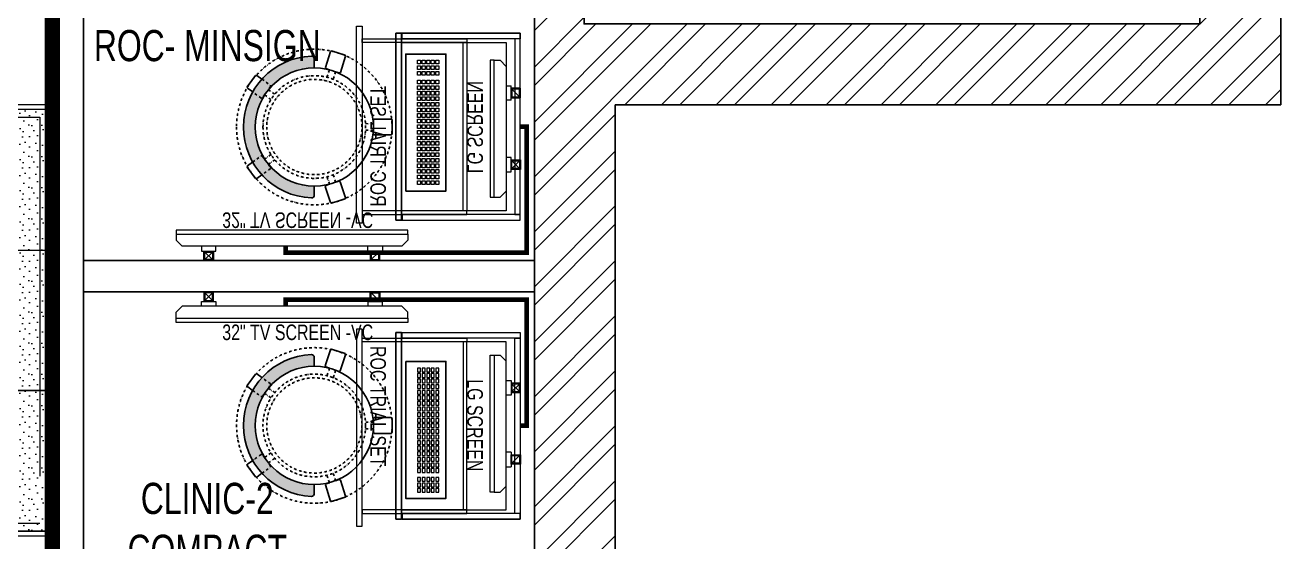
# Model space of a CAD drawing. Header units: feet. Extents: x 2549014 to 2559749, y -5462536 to -5450416.
# Drawn here: x 2555712 to 2559749, y -5459896 to -5458236 of the extents above; entities that cross this region are included whole.
import ezdxf

# ---------------------------------------------------------------- set-up
doc = ezdxf.new("R2010")
doc.units = ezdxf.units.FT
doc.header["$LTSCALE"] = 33
doc.header["$MEASUREMENT"] = 0
for name, pattern in [('ACAD_ISO03W100', [30, 12, -18]), ('DASHDOT2', [0.5, 0.25, -0.125, 0, -0.125]), ('HIDDEN', [9.524999999999995, 6.349999999999997, -3.174999999999998]), ('HIDDEN2', [4.7624999999999975, 3.174999999999998, -1.587499999999999])]:
    doc.linetypes.add(name, pattern=pattern)
doc.layers.add('A-WALL', color=1, linetype='Continuous')
for name, color, linetype, lineweight in [('Floor-Unit', 1, 'Continuous', 13), ('HATCH', 9, 'Continuous', 9), ('LENS-DIM', 252, 'Continuous', 5), ('LENS-FURNITURE', 13, 'Continuous', 9), ('LENS-HATCH', 251, 'Continuous', 5), ('LENS-PARTITION', 21, 'Continuous', 25), ('LENS-TEXT', 31, 'Continuous', 5), ('LENS_PARTITION', 21, 'Continuous', 25), ('LK-EQPMT', 3, 'Continuous', 18), ('LK-FF&E FLOOR', 1, 'Continuous', 9), ('LK-FLUTTED FINISH', 20, 'Continuous', 30), ('LN-ELEVATION-1', 81, 'Continuous', 25), ('LN-ELEVATION-2', 103, 'Continuous', 20), ('LN-ELEVATION-5', 167, 'Continuous', 5), ('LN-HATCH', 251, 'Continuous', 0), ('TV', 92, 'Continuous', 18)]:
    doc.layers.add(name, color=color, linetype=linetype, lineweight=lineweight)
doc.styles.add('LK TXT', font='GILC____.TTF', dxfattribs={"height": 100})
doc.styles.get("Standard").update_dxf_attribs({"font": 'GILC____.TTF'})

# ---------------------------------------------------------------- blocks, each defined once
blk = doc.blocks.new('CLINIC SCREEN')
at = {"layer": 'TV'}
for p, q in [((-103.1090284836336, 42.85441964946222), (-127.4114311772946, 18.55201695591665)), ((-127.4114311772946, 42.85441964946222), (-103.1090284836336, 18.55201695591665)), ((102.7052824410566, 42.85441964946222), (127.007685134602, 18.55201695591665))]:
    blk.add_line(p, q, dxfattribs=at)
at = {"layer": 'TV', "ltscale": 12}
for p, q in [((-220.0000000000082, -19.41163062257681), (-200.5883693773149, 0)), ((200.5883693773149, 0), (-200.5883693773149, 0)), ((-138.5315413423604, 0), (-138.5315413423604, 15.514207008644)), ((-138.5315413423604, 15.514207008644), (-91.98892031613741, 15.514207008644)), ((-91.98892031613741, 15.514207008644), (-91.98892031613741, 0)), ((91.98892031610741, 15.514207008644), (91.98892031610741, 0)), ((91.98892031610741, 15.514207008644), (138.5315413423595, 15.514207008644)), ((138.5315413423595, 0), (138.5315413423595, 15.514207008644)), ((219.9999999999918, -19.41163062257681), (200.5883693773149, 0)), ((-220.0000000000082, -38.82326124538668), (-220.0000000000082, -19.41163062257681)), ((219.9999999999918, -38.82326124538668), (219.9999999999918, -19.41163062257681))]:
    blk.add_line(p, q, dxfattribs=at)
at = {"layer": 'TV'}
for points in [[(-130.4492315140169, 15.51421661919448), (-100.0712281470269, 15.51421661919448), (-100.0712281470269, 45.89221998606814), (-130.4492315140169, 45.89221998606814)], [(-127.4114311772946, 18.55201695591665), (-103.1090284836336, 18.55201695591665), (-103.1090284836336, 42.85441964946222), (-127.4114311772946, 42.85441964946222)], [(130.0454854713243, 15.51421661919448), (99.66748210433435, 15.51421661919448), (99.66748210433435, 45.89221998606814), (130.0454854713243, 45.89221998606814)], [(127.007685134602, 18.55201695591665), (102.7052824410566, 18.55201695591665), (102.7052824410566, 42.85441964946222), (127.007685134602, 42.85441964946222)]]:
    blk.add_lwpolyline(points, close=True, dxfattribs=at)
at = {"layer": 'TV', "ltscale": 12}
blk.add_lwpolyline([(-220.0000000000082, -51.71278328332107), (-220.0000000000082, -38.82326124538668), (219.9999999999918, -38.82326124538668), (219.9999999999918, -51.71278328332107)], close=True, dxfattribs=at)
at = {"layer": 'Floor-Unit', "color": 0, "ltscale": 2, "insert": (5.199680584678389, -100.4085774972336), "char_height": 50, "attachment_point": 5}
blk.add_mtext_dynamic_manual_height_columns('LG SCREEN', width=466.4796511627907, gutter_width=12.5, heights=[0], dxfattribs=at)
blk = doc.blocks.new('TRIAL SET ROC')
at = {"layer": 'LENS-DIM', "ltscale": 0.5}
for points in [[(-400.3652351796627, -364.3162249757442), (-430.3652351796626, -364.3162249757442)], [(169.6347648203373, -364.3162249757442), (139.6347648203373, -364.3162249757442)]]:
    blk.add_lwpolyline(points, dxfattribs=at)
at = {"layer": 'LENS-FURNITURE'}
blk.add_lwpolyline([(-430.3652351796626, 18), (169.6347648203373, 18), (169.6347648203373, -382.3162249757443), (-430.3652351796626, -382.3162249757443)], close=True, dxfattribs=at)
at = {"layer": 'LENS-FURNITURE', "color": 146}
for points in [[(-412.3652351796627, -153.6065521437457), (-400.3652351796627, -153.6065521437457), (-400.3652351796628, -490.6065521437458), (-412.3652351796627, -490.6065521437458)], [(139.6347648203373, -153.6065521437458), (-400.3652351796627, -153.6065521437457), (-400.3652351796627, -165.6065521437457), (139.6347648203373, -165.6065521437458)], [(151.6347648203373, -153.6065521437458), (139.6347648203373, -153.6065521437458), (139.6347648203372, -490.6065521437458), (151.6347648203373, -490.6065521437458)], [(192.1347648203373, -490.6065521437458), (-440.8652351796627, -490.6065521437458), (-440.8652351796627, -508.6065521437458), (192.1347648203373, -508.6065521437458)]]:
    blk.add_lwpolyline(points, close=True, dxfattribs=at)
at = {"layer": 'LN-ELEVATION-2'}
for points in [[(-430.3652351796626, 18), (-412.3652351796627, 18), (-412.3652351796627, -362.3162249757442), (-430.3652351796626, -362.3162249757442)], [(-412.3652351796627, 18), (151.6347648203373, 18), (151.6347648203373, 0), (-412.3652351796627, 0)], [(169.6347648203373, 18), (151.6347648203373, 18), (151.6347648203373, -362.3162249757442), (169.6347648203373, -362.3162249757442)], [(169.6347648203373, -364.3162249757442), (-430.3652351796626, -364.3162249757442), (-430.3652351796626, -382.3162249757443), (169.6347648203373, -382.3162249757443)], [(169.6347648203373, -382.3162249757443), (-430.3652351796626, -382.3162249757443), (-430.3652351796626, -364.3162249757442), (169.6347648203373, -364.3162249757442)]]:
    blk.add_lwpolyline(points, close=True, dxfattribs=at)
at = {"layer": 'LN-ELEVATION-2', "linetype": 'HIDDEN', "ltscale": 100}
blk.add_lwpolyline([(-400.3652351796627, -364.3162249757442), (139.6347648203373, -364.3162249757442), (139.6347648203373, -27.35909500904381), (-400.3652351796627, -27.35909500904381)], close=True, dxfattribs=at)
at = {"insert": (-386.8645105547048, -414.1468168679739), "char_height": 50, "attachment_point": 1}
blk.add_mtext_dynamic_manual_height_columns('ROC TRIAL SET', width=625.228464345434, gutter_width=500, heights=[0], dxfattribs=at)
blk = doc.blocks.new('*U25')
at = {"layer": 'LK-EQPMT', "ltscale": 12}
blk.add_lwpolyline([(5.986879315214991, 4.914598100478997), (-5.986879315214991, 4.914598100478997), (-5.986879315214991, -4.914598100478997), (5.986879315214991, -4.914598100478997)], close=True, dxfattribs=at)
blk = doc.blocks.new('*U26')
at = {"color": 0, "linetype": 'ByBlock', "lineweight": -2}
for p in [(0, 0), (17.96063794564497, 0), (35.92127589128995, 0), (53.88191383693492, 0), (71.8425517825799, 0), (89.80318972822487, 0), (107.7638276738698, 0), (125.7244656195148, 0), (143.6851035651598, 0), (161.6457415108048, 0), (179.6063794564497, 0), (197.5670174020947, 0), (215.5276553477397, 0), (233.4882932933847, 0), (251.4489312390296, 0), (269.4095691846746, 0), (287.3702071303196, 0), (305.3308450759646, 0), (323.2914830216096, 0), (-9e-16, -14.74379430143699), (-1.8e-15, -29.48758860287398), (-2.7e-15, -44.23138290431096), (17.96063794564497, -14.74379430143699), (17.96063794564497, -29.48758860287398), (17.96063794564497, -44.23138290431096), (35.92127589128995, -14.74379430143699), (35.92127589128995, -29.48758860287398), (35.92127589128995, -44.23138290431096), (53.88191383693492, -14.74379430143699), (53.88191383693492, -29.48758860287398), (53.88191383693492, -44.23138290431096), (71.8425517825799, -14.74379430143699), (71.8425517825799, -29.48758860287398), (71.8425517825799, -44.23138290431096), (89.80318972822487, -14.74379430143699), (89.80318972822487, -29.48758860287398), (89.80318972822487, -44.23138290431096), (107.7638276738698, -14.74379430143699), (107.7638276738698, -29.48758860287398), (107.7638276738698, -44.23138290431096), (125.7244656195148, -14.74379430143699), (125.7244656195148, -29.48758860287398), (125.7244656195148, -44.23138290431096), (143.6851035651598, -14.74379430143699), (143.6851035651598, -29.48758860287398), (143.6851035651598, -44.23138290431096), (161.6457415108048, -14.74379430143699), (161.6457415108048, -29.48758860287398), (161.6457415108048, -44.23138290431096), (179.6063794564497, -14.74379430143699), (179.6063794564497, -29.48758860287398), (179.6063794564497, -44.23138290431096), (197.5670174020947, -14.74379430143699), (197.5670174020947, -29.48758860287398), (197.5670174020947, -44.23138290431096), (215.5276553477397, -14.74379430143699), (215.5276553477397, -29.48758860287398), (215.5276553477397, -44.23138290431096), (233.4882932933847, -14.74379430143699), (233.4882932933847, -29.48758860287398), (233.4882932933847, -44.23138290431096), (251.4489312390296, -14.74379430143699), (251.4489312390296, -29.48758860287398), (251.4489312390296, -44.23138290431096), (269.4095691846746, -14.74379430143699), (269.4095691846746, -29.48758860287398), (269.4095691846746, -44.23138290431096), (287.3702071303196, -14.74379430143699), (287.3702071303196, -29.48758860287398), (287.3702071303196, -44.23138290431096), (305.3308450759646, -14.74379430143699), (305.3308450759646, -29.48758860287398), (305.3308450759646, -44.23138290431096), (323.2914830216096, -14.74379430143699), (323.2914830216096, -29.48758860287398), (323.2914830216096, -44.23138290431096), (-3.6e-15, -58.97517720574795), (17.96063794564497, -58.97517720574795), (35.92127589128994, -58.97517720574795), (53.88191383693492, -58.97517720574795), (71.8425517825799, -58.97517720574795), (89.80318972822487, -58.97517720574795), (107.7638276738698, -58.97517720574795), (125.7244656195148, -58.97517720574795), (143.6851035651598, -58.97517720574795), (161.6457415108048, -58.97517720574795), (179.6063794564497, -58.97517720574795), (197.5670174020947, -58.97517720574795), (215.5276553477397, -58.97517720574795), (233.4882932933847, -58.97517720574795), (251.4489312390296, -58.97517720574795), (269.4095691846746, -58.97517720574795), (287.3702071303196, -58.97517720574795), (305.3308450759646, -58.97517720574795), (323.2914830216096, -58.97517720574795)]:
    blk.add_blockref('*U25', p, dxfattribs=at)
blk = doc.blocks.new('*U23')
at = {"layer": 'LK-EQPMT', "ltscale": 12}
blk.add_lwpolyline([(5.986879315214991, 4.914598100478997), (-5.986879315214991, 4.914598100478997), (-5.986879315214991, -4.914598100478997), (5.986879315214991, -4.914598100478997)], close=True, dxfattribs=at)
blk = doc.blocks.new('*U24')
at = {"color": 0, "linetype": 'ByBlock', "lineweight": -2}
for p in [(0, 0), (17.96063794564497, 0), (35.92127589128995, 0), (-9e-16, -14.74379430143699), (-1.8e-15, -29.48758860287398), (-2.7e-15, -44.23138290431096), (17.96063794564497, -14.74379430143699), (17.96063794564497, -29.48758860287398), (17.96063794564497, -44.23138290431096), (35.92127589128995, -14.74379430143699), (35.92127589128995, -29.48758860287398), (35.92127589128995, -44.23138290431096), (-3.6e-15, -58.97517720574795), (17.96063794564497, -58.97517720574795), (35.92127589128994, -58.97517720574795)]:
    blk.add_blockref('*U23', p, dxfattribs=at)
blk = doc.blocks.new('*U17')
at = {"ltscale": 12}
blk.add_lwpolyline([(8.040144996717572, 2.91038e-11), (8.040144996717572, 129.0940371821052), (448.0401449967176, 129.0940371821052), (448.0401449967176, 2.91038e-11)], close=True, dxfattribs=at)
for name, p in [('*U26', (35.16895717114949, 101.6202952143818)), ('*U24', (386.6121428576974, 101.6202952143818))]:
    blk.add_blockref(name, p)
blk = doc.blocks.new('32INCH VC FOR CLINIC')
at = {"layer": 'LK-EQPMT', "ltscale": 12}
for p, q in [((81.46845865808427, 109.7127832833503), (81.46845865808427, 125.2269902919943)), ((81.46845865808427, 125.2269902919943), (128.0110796838999, 125.2269902919943)), ((128.0110796838999, 125.2269902919943), (128.0110796838999, 109.7127832833503)), ((616.9889203161001, 125.2269902919943), (616.9889203161001, 109.7127832833503)), ((616.9889203161001, 125.2269902919943), (663.5315413419156, 125.2269902919943)), ((663.5315413419156, 109.7127832833503), (663.5315413419156, 125.2269902919943)), ((0, 90.30115266077335), (19.41163062304258, 109.7127832833503)), ((0, 70.88952203796362), (0, 90.30115266077335)), ((725.5883693769574, 109.7127832833503), (19.41163062304258, 109.7127832833503)), ((745, 90.30115266077335), (725.5883693769574, 109.7127832833503)), ((745, 70.88952203796362), (745, 90.30115266077335))]:
    blk.add_line(p, q, dxfattribs=at)
at = {"layer": 'LK-EQPMT'}
for p, q in [((116.8909715171903, 152.5672029328125), (92.58856882341206, 128.264800239267)), ((92.58856882341206, 152.5672029328125), (116.8909715171903, 128.264800239267)), ((627.7052824404091, 152.5672029328125), (652.0076851341872, 128.264800239267))]:
    blk.add_line(p, q, dxfattribs=at)
for points in [[(89.55076848529278, 125.2269999025447), (119.9287718534469, 125.2269999025447), (119.9287718534469, 155.6050032694184), (89.55076848529278, 155.6050032694184)], [(92.58856882341206, 128.264800239267), (116.8909715171903, 128.264800239267), (116.8909715171903, 152.5672029328125), (92.58856882341206, 152.5672029328125)], [(655.0454854704439, 125.2269999025447), (624.6674821041522, 125.2269999025447), (624.6674821041522, 155.6050032694184), (655.0454854704439, 155.6050032694184)], [(652.0076851341872, 128.264800239267), (627.7052824404091, 128.264800239267), (627.7052824404091, 152.5672029328125), (652.0076851341872, 152.5672029328125)]]:
    blk.add_lwpolyline(points, close=True, dxfattribs=at)
at = {"layer": 'LK-EQPMT', "ltscale": 12}
blk.add_lwpolyline([(0, 58.0000000000291), (0, 70.88952203796362), (745, 70.88952203796362), (745, 58.0000000000291)], close=True, dxfattribs=at)
at = {"layer": 'LENS-TEXT', "color": 0, "ltscale": 2, "insert": (391.1996805854142, 25.6359011628374), "char_height": 50, "attachment_point": 5}
blk.add_mtext_dynamic_manual_height_columns('32" TV SCREEN -VC', width=466.4796511627907, gutter_width=12.5, heights=[0], dxfattribs=at)
blk = doc.blocks.new('DR STOOL')
at = {"layer": 'HATCH'}
h = blk.add_hatch(dxfattribs=at)
h.set_pattern_fill('ANSI36', color=250, angle=-90.00000000000001)
h.set_pattern_definition([(315, (-227.8099174643867, 917.3997257252777), (6.173926083235043, -1.683798022700468), [7.9375, -1.587499999999999, 0, -1.587499999999999])])
edge = h.paths.add_edge_path()
edge.add_line((-190.0000000041909, 4.511094e-10), (-218.6899174675346, 4.511094e-10))
edge.add_arc((-218.6899174670689, 9.120000000388245), 9.119999999940092, 177.6119845363388, 269.9999999996136, ccw=False)
edge.add_arc((-1.8626451e-09, 3.565219e-10), 228.000000002257, 2.3880154632688004, 177.6119845367313, ccw=False)
edge.add_arc((218.6899174633436, 9.120000000497384), 9.120000000051716, -90.00000000034493, 2.3880154629299, ccw=False)
edge.add_line((218.6899174633436, 4.511094e-10), (190, 4.511094e-10))
edge.add_arc((-1.8626451e-09, 4.511094e-10), 190.000000001979, -1.27e-14, 180)
at = {"layer": 'LN-ELEVATION-1', "color": 1, "ltscale": 100}
for p, q in [((-128.6221585394814, 215.4841044476634), (-165.2704676063731, 189.0243927398114)), ((-124.7228340068832, 214.8545704018979), (-128.6221585394814, 215.4841044476634)), ((-112.6981821293011, 198.1996966340157), (-124.7228340068832, 214.8545704018979)), ((124.7553772013634, 214.9803744515593), (112.5488144652918, 198.2845540212292)), ((128.7014972954057, 215.5933048763618), (124.7553772013634, 214.9803744515593)), ((128.7014972954057, 215.5933048763618), (124.7553772013634, 214.9803744515593)), ((165.1911288509145, 188.915192311113), (128.7014972954057, 215.5933048763618)), ((165.1911288509145, 188.915192311113), (128.7014972954057, 215.5933048763618)), ((-165.2704676063731, 189.0243927398114), (-165.9069543029182, 185.0820035930228)), ((-165.9069543029182, 185.0820035930228), (-153.8003208162263, 168.3135803133482)), ((153.6734594982117, 168.4294150282658), (165.7973639420234, 185.0121775862135)), ((165.7973639420234, 185.0121775862135), (165.1911288509145, 188.915192311113)), ((165.7973639420234, 185.0121775862135), (165.1911288509145, 188.915192311113)), ((-191.2928382232785, -35.45407700946089), (-242.9550312487409, -52.24013893969095)), ((-187.9259491492994, -37.1695928365807), (-191.2928382232785, -35.45407700946089)), ((-184.1424400564283, -48.81403796559607), (-187.9259491492994, -37.1695928365807)), ((188.0651108901948, -36.96233201187715), (184.0504167033359, -49.19388854173303)), ((191.3981811110861, -35.27656588272658), (188.0651108901948, -36.96233201187715)), ((243.0100176925771, -52.21682526778022), (191.3981811110861, -35.27656588272658)), ((-242.9550312487409, -52.24013893969095), (-244.7482102331705, -55.75945052818861)), ((-244.7482102331705, -55.75945052818861), (-230.7800458371639, -98.74904560100549)), ((-173.8639617776498, -80.4479453730819), (-177.8421125086024, -68.2044548037811)), ((-175.5596735184081, -83.7759667420105), (-173.8639617776498, -80.4479453730819)), ((177.6922140880488, -68.56540505095472), (173.8739495249465, -80.1985000452405)), ((173.8739495249465, -80.1985000452405), (175.5794035866856, -83.5704969359358)), ((230.715890809428, -98.7280946081737), (244.8123673382215, -55.78040257930116)), ((244.8123673382215, -55.78040257930116), (243.0100176925771, -52.21682526778022)), ((-230.7800458371639, -98.74904560100549), (-227.2218665438704, -100.5620286722478)), ((-227.2218665438704, -100.5620286722478), (-175.5596735184081, -83.7759667420105)), ((175.5794035866856, -83.5704969359358), (227.1912401677109, -100.5107563209894)), ((227.1912401677109, -100.5107563209894), (230.715890809428, -98.7280946081737)), ((-22.72193054761737, -190.2142363802995), (-25.39390889601782, -192.886214728569)), ((-25.39390889601782, -192.886214728569), (-25.39390889601782, -247.2070584567482)), ((-10.47823652112856, -190.2142363802995), (-22.72193054761737, -190.2142363802995)), ((22.78362171910703, -190.2142363802995), (9.910054048988968, -190.2142363802995)), ((25.42475448176265, -192.8553691428751), (22.78362171910703, -190.2142363802995)), ((25.42475448176265, -247.1762128710543), (25.42475448176265, -192.8553691428751)), ((-25.39390889601782, -247.2070584567482), (-22.60096735274419, -250)), ((-22.60096735274419, -250), (22.60096735274419, -250)), ((22.60096735274419, -250), (25.42475448176265, -247.1762128710543))]:
    blk.add_line(p, q, dxfattribs=at)
at = {"layer": 'LN-ELEVATION-1', "linetype": 'DASHDOT2'}
for p, q in [((-153.8003208162263, 168.3135803133482), (-134.1093360339291, 141.0403694751003)), ((-92.92521573789418, 170.8129362839827), (-112.6981821293011, 198.1996966340157)), ((-103.4542870586738, 159.9154408004979), (-93.52748446213081, 167.0824927485227)), ((-93.52748446213081, 167.0824927485227), (-92.92521573789418, 170.8129362839827)), ((112.5488144652918, 198.2845540212292), (92.69529851106927, 171.1294289919315)), ((92.69529851106927, 171.1294289919315), (93.26858203159645, 167.4385604566923)), ((93.26858203159645, 167.4385604566923), (103.6608748426661, 159.8406005539291)), ((133.7372852512635, 141.1612321265929), (153.6734594982117, 168.4294150282658)), ((-134.1093360339291, 141.0403694751003), (-130.4219571123831, 140.4450534014686)), ((-130.4219571123831, 140.4450534014686), (-119.9844727469608, 147.9808124662595)), ((-119.9844727469608, 147.9808124662595), (-105.3687285655178, 126.9741353208374)), ((-88.15393704269081, 139.4771787207864), (-103.4542870586738, 159.9154408004979)), ((103.6608748426661, 159.8406005539291), (88.19885099539533, 139.4487815762331)), ((105.4096150295809, 126.94019481352), (120.1194891873747, 147.8074627162714)), ((120.1194891873747, 147.8074627162714), (130.0033113472163, 140.5812532722048)), ((130.0033113472163, 140.5812532722048), (133.7372852512635, 141.1612321265929)), ((-159.954806596972, -40.49024384317454), (-184.1424400564283, -48.81403796559607)), ((-177.8421125086024, -68.2044548037811), (-153.4148110738024, -60.73628028803068)), ((153.3006618716754, -61.02382378749462), (177.6922140880488, -68.56540505095472)), ((184.0504167033359, -49.19388854173303), (159.8786162491887, -40.79004861696012)), ((-10.92024635523557, -164.6382343793375), (-10.47823652112856, -190.2142363802995)), ((9.910054048988968, -190.2142363802995), (10.35584833659231, -164.674698740353))]:
    blk.add_line(p, q, dxfattribs=at)
at = {"layer": 'LN-ELEVATION-1', "color": 1, "ltscale": 100}
blk.add_lwpolyline([(-190.0000000023283, 0), (-218.6899174656719, 0, -0.4264743413925903), (-227.8019973598421, 9.5, -0.959166304662544), (227.8019973593764, 9.5, -0.4264743413925903), (218.6899174647406, 0), (190.0000000013969, 0)], format="xyb", dxfattribs=at)
at = {"layer": 'LN-ELEVATION-1', "linetype": 'DASHDOT2'}
for radius in [250, 165, 153]:
    blk.add_circle((0, 0), radius, dxfattribs=at)
at = {"layer": 'LN-ELEVATION-1', "color": 1, "ltscale": 100}
blk.add_circle((0, 0), 190, dxfattribs=at)
blk = doc.blocks.new('3 seater Bench 1385')
at = {"layer": 'LENS-HATCH', "lineweight": 0}
h = blk.add_hatch(dxfattribs=at)
h.set_pattern_fill('STIP1', color=177, scale=100, angle=269.9999999999999, pattern_type=2)
h.set_pattern_definition([(270, (6617025.245374651, -170439.1063060568), (100, -1.516e-13), [0, -100]), (270, (6617009.245374652, -170451.1063060568), (100, -1.516e-13), [0, -100]), (270, (6616985.245374652, -170446.1063060568), (100, -1.516e-13), [0, -100]), (270, (6616962.245374652, -170481.1063060568), (100, -1.516e-13), [0, -100]), (270, (6616998.245374652, -170478.1063060568), (100, -1.516e-13), [0, -100]), (270, (6617022.245374652, -170505.1063060568), (100, -1.516e-13), [0, -100]), (270, (6617029.245374651, -170470.1063060568), (100, -1.516e-13), [0, -100]), (270, (6616988.245374651, -170512.1063060568), (100, -1.516e-13), [0, -100]), (270, (6616956.245374652, -170507.1063060568), (100, -1.516e-13), [0, -100]), (270, (6616941.245374651, -170433.1063060568), (100, -1.516e-13), [0, -100]), (270, (6616961.245374652, -170451.1063060568), (100, -1.516e-13), [0, -100]), (270, (6616942.245374652, -170465.1063060568), (100, -1.516e-13), [0, -100]), (270, (6617006.245374652, -170526.1063060568), (100, -1.516e-13), [0, -100]), (270, (6616981.245374652, -170494.1063060568), (100, -1.516e-13), [0, -100]), (270, (6617014.245374652, -170486.1063060568), (100, -1.516e-13), [0, -100]), (270, (6617005.245374651, -170503.1063060568), (100, -1.516e-13), [0, -100]), (270, (6616978.245374651, -170467.1063060568), (100, -1.516e-13), [0, -100]), (270, (6617032.245374652, -170495.1063060568), (100, -1.516e-13), [0, -100]), (270, (6616973.245374651, -170526.1063060568), (100, -1.516e-13), [0, -100]), (270, (6616943.245374651, -170523.1063060568), (100, -1.516e-13), [0, -100])])
h.paths.add_polyline_path([(677.5000000004657, 227.5), (225.8333333334885, 227.5), (225.8333333334885, -227.5), (677.5000000004657, -227.5)])
h.paths.add_polyline_path([(-225.8333333334885, 227.5), (225.8333333334885, 227.5), (225.8333333334885, -227.5), (-225.8333333334885, -227.5)])
h.paths.add_polyline_path([(-677.5000000004657, 227.5), (-225.8333333334885, 227.5), (-225.8333333334885, -227.5), (-677.5000000004657, -227.5)])
at = {"layer": 'LN-ELEVATION-2', "ltscale": 0.5}
for points in [[(-677.5000000004657, 227.5), (-225.8333333334885, 227.5), (-225.8333333334885, -227.5), (-677.5000000004657, -227.5)], [(-225.8333333334885, 227.5), (225.8333333334885, 227.5), (225.8333333334885, -227.5), (-225.8333333334885, -227.5)], [(677.5000000004657, 227.5), (225.8333333334885, 227.5), (225.8333333334885, -227.5), (677.5000000004657, -227.5)]]:
    blk.add_lwpolyline(points, close=True, dxfattribs=at)
at = {"layer": 'LN-ELEVATION-5', "ltscale": 0.5}
blk.add_lwpolyline([(682.4999999995343, 242.5), (-682.5000000004655, 242.5, 0.4142135623730951), (-692.5000000004655, 232.5), (-692.5000000004655, -232.5, 0.4142135623730951), (-682.5000000004655, -242.5), (682.4999999995343, -242.5, 0.4142135623730951), (692.4999999995343, -232.5), (692.4999999995343, 232.5, 0.4142135623730951)], format="xyb", close=True, dxfattribs=at)
blk.add_lwpolyline([(677.4999999995343, 227.5), (-677.5000000004657, 227.5), (-677.5000000004657, -227.5), (677.4999999995343, -227.5)], close=True, dxfattribs=at)
at = {"layer": 'LN-ELEVATION-5', "linetype": 'HIDDEN2', "ltscale": 11}
blk.add_lwpolyline([(-652.5000000004657, 202.5), (652.5000000004657, 202.5), (652.5000000004657, -202.5), (-652.5000000004657, -202.5)], close=True, dxfattribs=at)
blk = doc.blocks.new('A$C5bd52c87')
at = {"layer": 'LN-HATCH'}
h = blk.add_hatch(dxfattribs=at)
h.set_pattern_fill('ANSI32', color=256, scale=333, angle=180)
h.set_pattern_definition([(225, (-7269012.479034993, 5277620.569756639), (88.29995930067012, -88.29995930067015), []), (225, (-7269071.345674428, 5277620.569756639), (88.29995930067012, -88.29995930067015), [])])
h.paths.add_polyline_path([(4966.6885955045, 1150.895703239366), (-3808.3114044955, 1150.895703239366), (-3808.3114044955, 890.8957041930406), (4966.6885955045, 890.8957041930406)])
h.paths.add_polyline_path([(-3808.3114044955, 890.8957041930406), (-4068.311405449175, 890.8957041930406), (-4068.311405449175, -2340.104296760634), (-3808.3114044955, -2340.104296760634)])
h.paths.add_polyline_path([(-3808.3114044955, -2600.104296760634), (-4068.311405449175, -2600.104296760634), (-4068.311405449175, -6198.104296760633), (-3808.3114044955, -6198.104296760633)])
h.paths.add_polyline_path([(650.6885955045, -6198.104296760633), (-169.3114044955, -6198.104296760633), (-169.3114044955, -6458.104296760634), (650.6885955045, -6458.104296760634)])
h.paths.add_polyline_path([(6346.626095500774, 1150.895703239366), (5906.6885955045, 1150.895703239366), (5906.6885955045, 890.8957041930406), (6346.626095500774, 890.8957041930406)])
h.paths.add_polyline_path([(4521.626095500775, -480.1042967606336), (4526.688595504499, -480.1042967606336), (4521.626095500775, 890.8957041930406), (4266.688594550825, 890.8957041930406), (4266.688594550825, -1073.104296758771), (4521.626095500775, -1073.104296758771)])
h.paths.add_polyline_path([(5281.626095500776, -423.1042967587709), (5281.626095500776, -583.1042967587709), (6406.751095508226, -583.1042967587709), (6406.751095508226, -2340.104296760634), (6666.751095508226, -2340.104296760634), (6666.751095508226, 890.8957041930406), (6347.954220505432, 890.8957041921095), (6345.422970503569, -423.1042967597022)])
h.paths.add_polyline_path([(4426.6885955045, -2618.104296758771), (4266.688594550825, -2618.104296758771), (4266.688594550825, -6198.104296760633), (4526.688595504499, -6198.104296760633), (4526.688595504499, -3798.104296760634), (6666.751095508224, -3798.104296760634), (6666.751095508224, -2600.104296760634), (6406.751095508226, -2600.104296760634), (6406.751095508226, -3538.104296760634), (4426.6885955045, -3538.104296760633)])
h.paths.add_polyline_path([(4264.188594550826, -2358.104296758771), (4524.1885955045, -2358.104296758771), (4526.626095500774, -1823.104296758771), (4266.688594550825, -1823.104296758771)])
at = {"layer": 'A-WALL'}
for p, q in [((4266.688594550825, -6198.104296760633), (4266.688594549894, -2618.104296758771)), ((6666.751095508224, -2618.104296758771), (6666.751095508224, -3798.104296760634)), ((4526.688595504499, -3798.104296760634), (4526.688595504499, -6198.104296760633)), ((6666.751095508224, -3798.104296760634), (4526.688595504499, -3798.104296760634))]:
    blk.add_line(p, q, dxfattribs=at)
blk.add_lwpolyline([(3996.626095500775, -6458.10429675877), (3996.626095500775, -6198.104296758771), (4266.6260945471, -6198.104296758771), (4266.6260945471, -1823.104296758771), (4521.626095500775, -1823.104296758771), (4521.626095500775, -2618.104296756909), (4521.626095500775, -2618.104296756909), (4426.626095500775, -2618.104296756909), (4426.626095500775, -3538.104296758771), (6406.688595504499, -3538.104296758771), (6406.688595504499, -583.1042967587709), (5281.626095500776, -583.1042967587709), (5281.626095500776, -423.1042967587709)], dxfattribs=at)

msp = doc.modelspace()

# ---------------------------------------------------------------- linework, layer by layer
at = {"color": 13, "linetype": 'ACAD_ISO03W100', "ltscale": 0.01, "const_width": 15}
for points in [[(2557303.749096019, -5458562.087077683), (2557324.108191041, -5458562.087077683), (2557324.108191034, -5458967.143137081), (2556549.108191038, -5458967.143137081), (2556549.108191038, -5458946.250917104)], [(2557303.749096019, -5459523.199196476), (2557324.108191041, -5459523.199196476), (2557324.108191034, -5459118.14313708), (2556549.108191038, -5459118.14313708), (2556549.108191038, -5459139.035357058)]]:
    msp.add_lwpolyline(points, dxfattribs=at)
at = {"layer": 'LENS-PARTITION'}
for points in [[(2555799.10819104, -5459926.919290116), (2555899.108191039, -5459926.919290116), (2555899.108191039, -5457942.14313708), (2555799.10819104, -5457942.14313708)], [(2555899.108191039, -5458992.14313708), (2557349.108191041, -5458992.14313708), (2557349.108191041, -5459093.143137081), (2555899.108191039, -5459093.143137081)]]:
    msp.add_lwpolyline(points, close=True, dxfattribs=at)
at = {"layer": 'LK-FLUTTED FINISH', "linetype": 'ACAD_ISO03W100', "ltscale": 0.05, "const_width": 50}
msp.add_lwpolyline([(2554849.045690084, -5455346.143136126), (2555799.10819104, -5455346.143136126), (2555799.10819103, -5461046.266839304)], dxfattribs=at)

# ---------------------------------------------------------------- block references
at = {"xscale": -1}
for name, p, rotation in [('TRIAL SET ROC', (2557285.749096019, -5458431.721842504), 270), ('*U17', (2556935.476026399, -5458776.941406675), 270), ('32INCH VC FOR CLINIC', (2556196.845304421, -5458836.538133819), 180)]:
    msp.add_blockref(name, p, dxfattribs=dict(at, rotation=rotation))
msp.add_blockref('32INCH VC FOR CLINIC', (2556196.845304421, -5459248.748140342))
at = {"rotation": 270}
for name, p in [('TRIAL SET ROC', (2557285.749096019, -5459653.564431658)), ('*U17', (2556935.476026399, -5459308.344867486))]:
    msp.add_blockref(name, p, dxfattribs=at)
at = {"layer": 'LENS-DIM', "color": 2}
msp.add_blockref('A$C5bd52c87', (2553082.419596491, -5454694.03884032), dxfattribs=at)
at = {"layer": 'LENS-FURNITURE', "xscale": -1, "rotation": 90}
msp.add_blockref('DR STOOL', (2556641.435490398, -5458563.231485798), dxfattribs=at)
at = {"layer": 'LENS-FURNITURE', "rotation": 90.00000000000003}
msp.add_blockref('DR STOOL', (2556641.435490398, -5459522.054788363), dxfattribs=at)
at = {"layer": 'LENS_PARTITION', "xscale": -1, "rotation": 270}
msp.add_blockref('CLINIC SCREEN', (2557258.390001012, -5458568.889809884), dxfattribs=at)
at = {"layer": 'LENS_PARTITION', "rotation": 270}
msp.add_blockref('CLINIC SCREEN', (2557258.390001012, -5459516.396464278), dxfattribs=at)
at = {"layer": 'LK-FF&E FLOOR', "rotation": 90}
msp.add_blockref('3 seater Bench 1385', (2555556.608191039, -5459184.419290115), dxfattribs=at)

# ---------------------------------------------------------------- texts
at = {"layer": 'LENS-TEXT', "color": 0, "linetype": 'Continuous', "ltscale": 3, "char_height": 100, "attachment_point": 5, "style": 'LK TXT'}
for s, insert in [('CLINIC-1 COMPACT ROC- MINSIGN', (2556297.182319177, -5458135.621327295)), ('CLINIC-2 COMPACT ROC- MINSIGN', (2556297.182319177, -5459923.840880395))]:
    msp.add_mtext_dynamic_manual_height_columns(s, width=730.5073781448633, gutter_width=0.9999999999999992, heights=[0], dxfattribs=dict(at, insert=insert))

doc.saveas('drawing.dxf')
